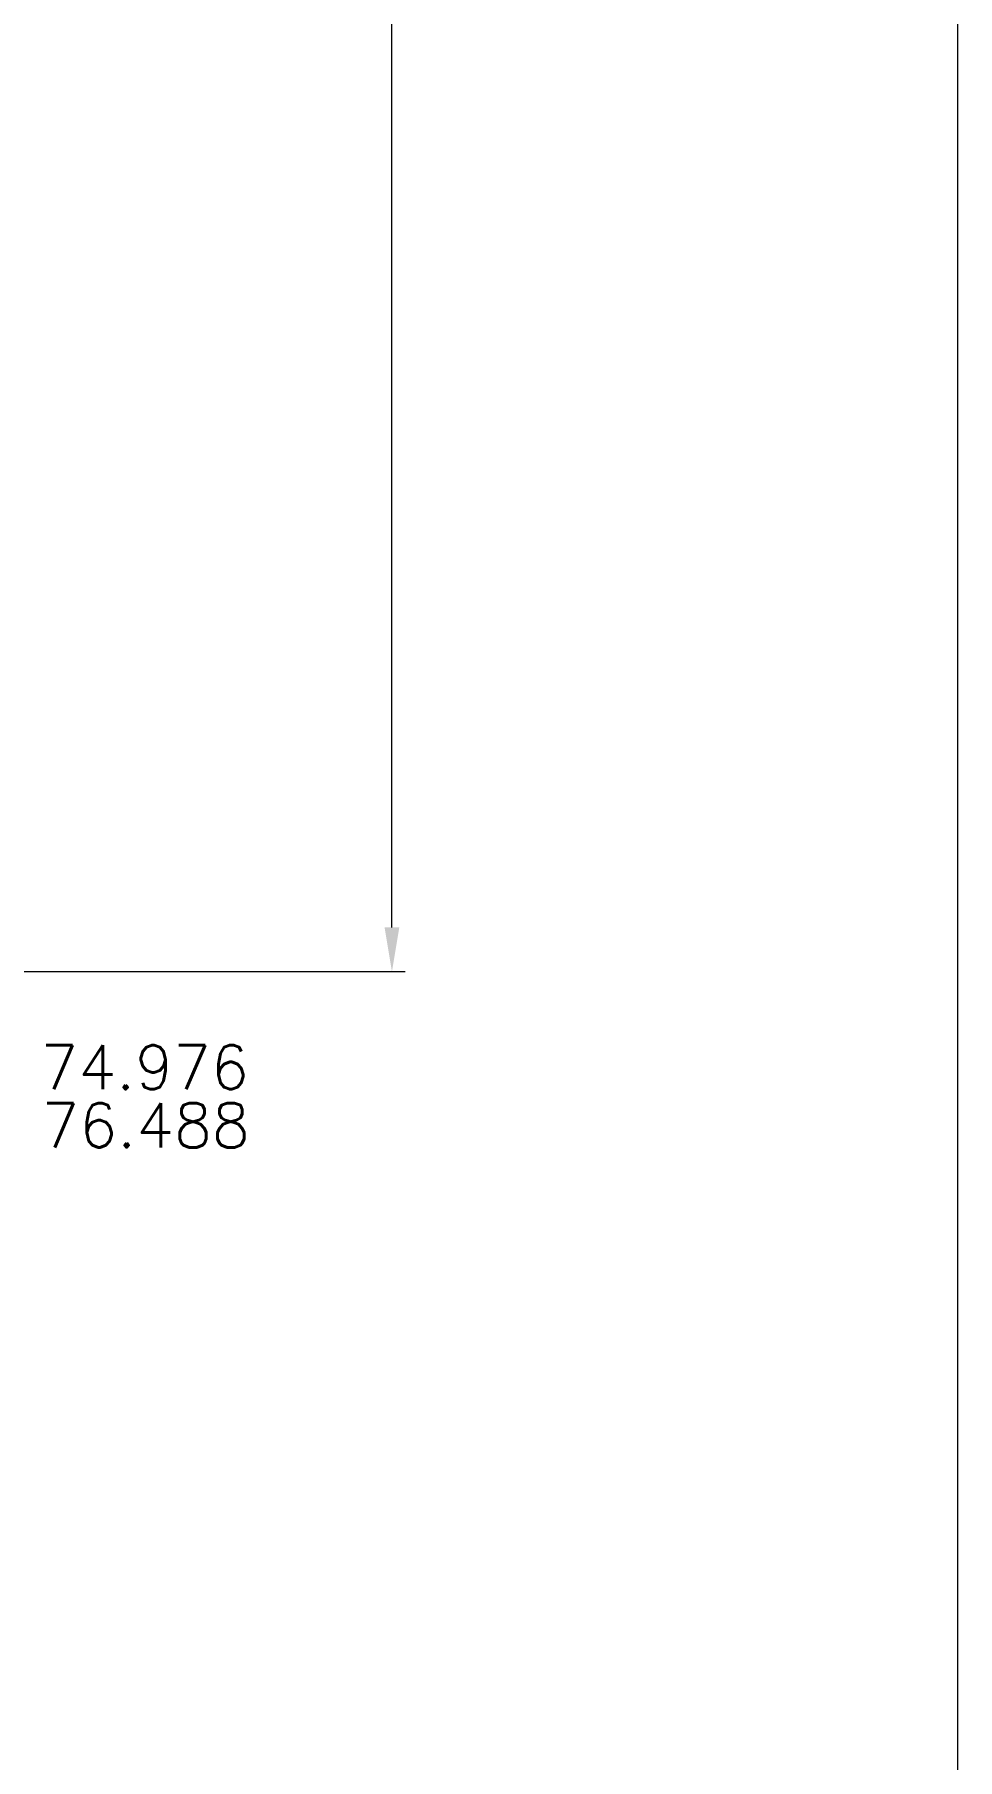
# Model space of a CAD drawing. Header units: millimetres. Extents: x 4544 to 5081, y 1539 to 1788.
# Drawn here: x 4964.69 to 4988.71, y 1665.11 to 1710.02 of the extents above; entities that cross this region are included whole.
import ezdxf

# ---------------------------------------------------------------- set-up
doc = ezdxf.new("R2010")
doc.units = ezdxf.units.MM
doc.layers.add('图层1实体', color=7, linetype='Continuous')
doc.layers.add('标注线', color=3, linetype='Continuous', lineweight=18)
doc.styles.add('SIMPLEX', font='SIMPLEX')

msp = doc.modelspace()

# ---------------------------------------------------------------- linework, layer by layer
at = {"layer": '图层1实体', "lineweight": 5, "elevation": 0.0325}
msp.add_lwpolyline([(4851.4957, 1777.3728), (4988.7114, 1777.3728), (4988.7114, 1561.5567), (4851.4957, 1561.5567)], close=True, dxfattribs=at)
at = {"layer": '标注线', "lineweight": 5}
for p, q in [((4973.995, 1686.7729), (4973.995, 1711.3551)), ((4959.577, 1685.6229), (4974.34, 1685.6229))]:
    msp.add_line(p, q, dxfattribs=at)
msp.add_solid([(4973.8033, 1686.7729), (4974.1867, 1686.7729), (4973.995, 1685.6229)], dxfattribs=at)

# ---------------------------------------------------------------- texts
at = {"layer": '标注线', "lineweight": 5, "char_height": 1.15, "attachment_point": 5, "style": 'SIMPLEX'}
for s, insert in [('\\A1;74.976', (4967.5585, 1683.1349)), ('\\A1;76.488', (4967.5858, 1681.6229))]:
    msp.add_mtext(s, dxfattribs=dict(at, insert=insert))

doc.saveas('drawing.dxf')
